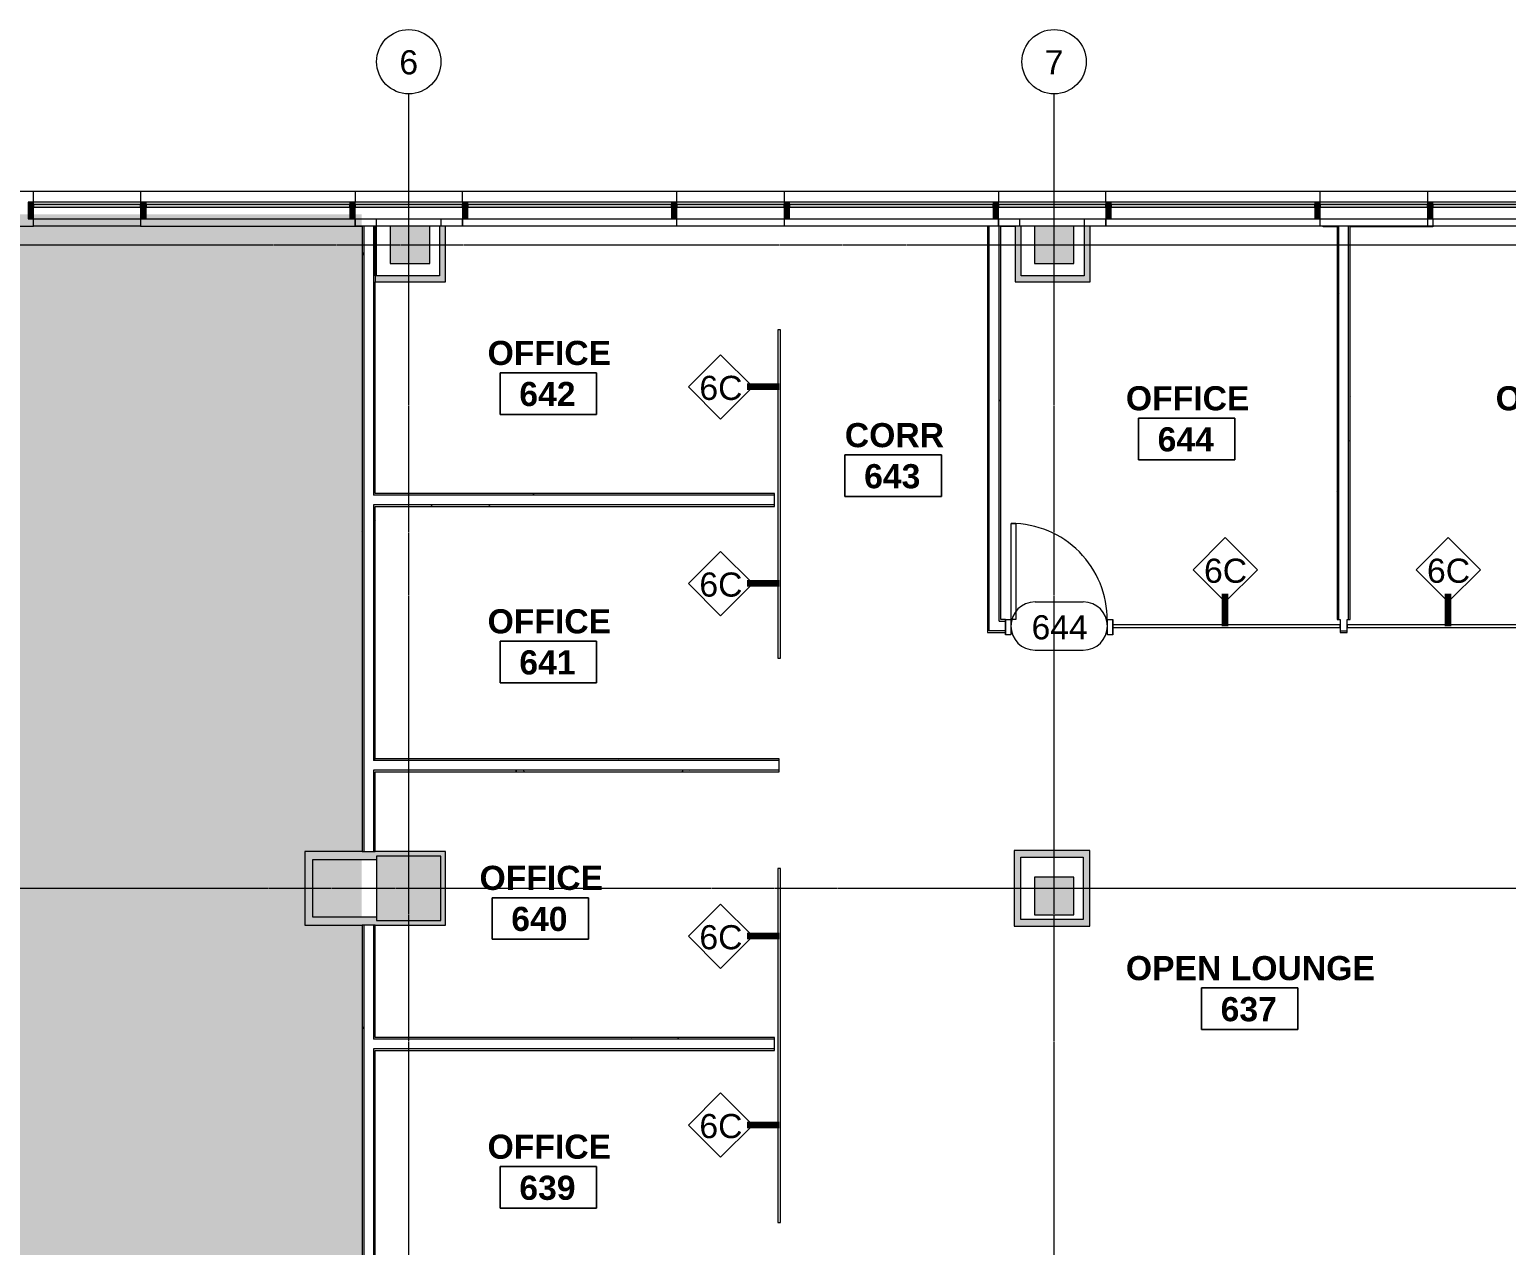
# Model space of a CAD drawing. Header units: inches. Extents: x 2468 to 5719, y -656 to 1380.
# Drawn here: x 3591 to 4141, y 927 to 1380 of the extents above; entities that cross this region are included whole.
import ezdxf

# ---------------------------------------------------------------- set-up
doc = ezdxf.new("R2010")
doc.units = ezdxf.units.IN
doc.header["$MEASUREMENT"] = 0
doc.linetypes.add('Grid Line 1_2_', pattern=[0.875, 0.5, -0.125, 0.125, -0.125])
for name, color, linetype, lineweight in [('7200-WISCONSIN-AVE-6TH-FLOOR-031418_dwg', 8, 'Continuous', 9), ('A-AREA-IDEN', 2, 'Continuous', 9), ('A-DETL-GENF', 92, 'Continuous', 9), ('A-DOOR', 31, 'Continuous', 13), ('A-DOOR-FRAM', 31, 'Continuous', 20), ('A-DOOR-IDEN', 31, 'Continuous', 9), ('A-GLAZ-CURT', 52, 'Continuous', 9), ('A-GLAZ-CWMG', 51, 'Continuous', 13), ('A-WALL', 113, 'Continuous', 13), ('A-WALL-IDEN', 211, 'Continuous', 9), ('A-WALL-PATT', 111, 'Continuous', 13), ('Bb-col', 7, 'Continuous', 9), ('Bb-cor', 7, 'Continuous', 9), ('I-WALL', 2, 'Continuous', 13), ('Propidex Polylines', 7, 'Continuous', 9), ('S-COLS', 52, 'Continuous', 13), ('S-GRID', 1, 'Continuous', 9), ('S-GRID-IDEN', 1, 'Continuous', 9)]:
    doc.layers.add(name, color=color, linetype=linetype, lineweight=lineweight)
doc.styles.add('Swis721 Lt BT', font='swissl.ttf', dxfattribs={"height": 9})
doc.styles.add('Swis721 Lt BT_B_1', font='', dxfattribs={"height": 9})
doc.styles.get('Swis721 Lt BT_B_1').set_extended_font_data('Swis721 Lt BT', bold=True)
pattern_1 = [(0, (0, 0), (30.72, 7.68), [1.267, -21.773, 1.267, -21.773, -122.88]), (0, (0, 0), (30.72, 7.68), [-46.08, 1.267, -44.813, 1.267, -21.773, -53.76]), (0, (0, 0), (30.72, 7.68), [-115.2, 1.267, -14.093, 1.267, -37.133]), (120, (11.52, 3.84), (-22.011075, 22.7643), [1.267, -21.773, 1.267, -21.773, -122.88]), (120, (11.52, 3.84), (-22.011075, 22.7643), [-46.08, 1.267, -44.813, 1.267, -21.773, -53.76]), (120, (11.52, 3.84), (-22.011075, 22.7643), [-115.2, 1.267, -14.093, 1.267, -37.133]), (240, (15.36, 19.2), (-8.708925, -30.4443), [1.267, -21.773, 1.267, -21.773, -122.88]), (240, (15.36, 19.2), (-8.708925, -30.4443), [-46.08, 1.267, -44.813, 1.267, -21.773, -53.76]), (240, (15.36, 19.2), (-8.708925, -30.4443), [-115.2, 1.267, -14.093, 1.267, -37.133])]

# ---------------------------------------------------------------- blocks, each defined once
blk = doc.blocks.new('Concrete-Rectangular-Column - 14_ x 14_-4901127-6TH FLOOR CONSTRUCTION')
at = {"layer": 'S-COLS', "lineweight": 9}
blk.add_hatch(color=7, dxfattribs=at).paths.add_polyline_path([(-7, -7.375), (7, -7.375), (7, 7.375), (-7, 7.375)], flags=0)
at = {"layer": 'S-COLS', "color": 8, "lineweight": 20}
for p, q in [((7, 7.375), (-7, 7.375)), ((-7, 7.375), (-7, -7.375)), ((7, -7.375), (7, 7.375)), ((-7, -7.375), (7, -7.375))]:
    blk.add_line(p, q, dxfattribs=at)
blk = doc.blocks.new('System Panel - Glazed-6291202-6TH FLOOR CONSTRUCTION')
at = {"layer": 'A-GLAZ-CURT', "lineweight": 13}
for p, q in [((43.13, 0.5), (-43.13, 0.5)), ((-43.13, 0.5), (-43.13, -0.5)), ((43.13, -0.5), (43.13, 0.5)), ((-43.13, -0.5), (43.13, -0.5))]:
    blk.add_line(p, q, dxfattribs=at)
blk = doc.blocks.new('Single Flush - OTJ_SOLIDFLUSH_ALUM-6376845-6TH FLOOR CONSTRUCTION')
at = {"layer": 'A-DOOR', "lineweight": 20}
for p, q in [((16.15625, -2.4375), (17.90625, -2.4375)), ((16.15625, -38.25), (16.15625, -2.4375)), ((17.90625, -2.4375), (17.90625, -38.25)), ((17.90625, -38.25), (16.15625, -38.25))]:
    blk.add_line(p, q, dxfattribs=at)
at = {"layer": 'A-DOOR', "lineweight": 9}
blk.add_arc((17.90625, -2.4375), 35.8125, 179.5, 270, dxfattribs=at)
at = {"layer": 'A-DOOR-FRAM'}
for p, q in [((-20, 3.3125), (-18, 3.3125)), ((-20, -2.4375), (-20, 3.3125)), ((-19.9375, 3.25), (-18.0625, 3.25)), ((-19.9375, -2.375), (-19.9375, 3.25)), ((-18.0625, 3.25), (-18.0625, -2.375)), ((-18, 3.3125), (-18, -2.4375)), ((18.000004, 3.3125), (20.000004, 3.3125)), ((18.000004, -2.4375), (18.000004, 3.3125)), ((18.062504, 3.25), (19.937504, 3.25)), ((18.062504, -2.375), (18.062504, 3.25)), ((19.937504, 3.25), (19.937504, -2.375)), ((20.000004, 3.3125), (20.000004, -2.4375)), ((-18, -2.4375), (-20, -2.4375)), ((-18.0625, -2.375), (-19.9375, -2.375)), ((20.000004, -2.4375), (18.000004, -2.4375)), ((19.937504, -2.375), (18.062504, -2.375))]:
    blk.add_line(p, q, dxfattribs=at)
blk = doc.blocks.new('System Panel - Glazed-6291213-6TH FLOOR CONSTRUCTION')
at = {"layer": 'A-GLAZ-CURT', "lineweight": 13}
for p, q in [((42.38, 0.5), (-42.38, 0.5)), ((-42.38, 0.5), (-42.38, -0.5)), ((42.38, -0.5), (42.38, 0.5)), ((-42.38, -0.5), (42.38, -0.5))]:
    blk.add_line(p, q, dxfattribs=at)
blk = doc.blocks.new('System Panel - Glazed-5942873-6TH FLOOR CONSTRUCTION')
at = {"layer": 'A-GLAZ-CURT', "lineweight": 13}
for p, q in [((66, 0.5), (-66, 0.5)), ((-66, 0.5), (-66, -0.5)), ((66, -0.5), (66, 0.5)), ((-66, -0.5), (66, -0.5))]:
    blk.add_line(p, q, dxfattribs=at)
blk = doc.blocks.new('System Panel - Glazed-5942874-6TH FLOOR CONSTRUCTION')
at = {"layer": 'A-GLAZ-CURT', "lineweight": 13}
for p, q in [((61.25, 0.5), (-61.25, 0.5)), ((-61.25, 0.5), (-61.25, -0.5)), ((61.25, -0.5), (61.25, 0.5)), ((-61.25, -0.5), (61.25, -0.5))]:
    blk.add_line(p, q, dxfattribs=at)
blk = doc.blocks.new('System Panel - Glazed-5927132-6TH FLOOR CONSTRUCTION')
at = {"layer": 'A-GLAZ-CURT'}
blk.add_hatch(color=7, dxfattribs=at).paths.add_polyline_path([(-20, 0.5), (-20, -0.5), (20, -0.5), (20, 0.5)], flags=0)
at = {"layer": 'A-GLAZ-CURT', "color": 8, "lineweight": 20}
for p, q in [((20, 0.5), (-20, 0.5)), ((-20, 0.5), (-20, -0.5)), ((20, -0.5), (20, 0.5)), ((-20, -0.5), (20, -0.5))]:
    blk.add_line(p, q, dxfattribs=at)
blk = doc.blocks.new('System Panel - Glazed-5927131-6TH FLOOR CONSTRUCTION')
at = {"layer": 'A-GLAZ-CURT'}
blk.add_hatch(color=7, dxfattribs=at).paths.add_polyline_path([(-38, 0.5), (-38, -0.5), (38, -0.5), (38, 0.5)], flags=0)
at = {"layer": 'A-GLAZ-CURT', "color": 8, "lineweight": 20}
for p, q in [((38, 0.5), (-38, 0.5)), ((-38, 0.5), (-38, -0.5)), ((38, -0.5), (38, 0.5)), ((-38, -0.5), (38, -0.5))]:
    blk.add_line(p, q, dxfattribs=at)
blk = doc.blocks.new('System Panel - Glazed-5927134-6TH FLOOR CONSTRUCTION')
at = {"layer": 'A-GLAZ-CURT'}
blk.add_hatch(color=7, dxfattribs=at).paths.add_polyline_path([(12, 0.5), (-20, 0.5), (-20, -0.5), (20, -0.5), (20, 0.5)], flags=0)
at = {"layer": 'A-GLAZ-CURT', "color": 8, "lineweight": 20}
for p, q in [((20, 0.5), (-20, 0.5)), ((-20, 0.5), (-20, -0.5)), ((20, -0.5), (20, 0.5)), ((-20, -0.5), (20, -0.5))]:
    blk.add_line(p, q, dxfattribs=at)
blk = doc.blocks.new('System Panel - Glazed-5927133-6TH FLOOR CONSTRUCTION')
at = {"layer": 'A-GLAZ-CURT'}
blk.add_hatch(color=7, dxfattribs=at).paths.add_polyline_path([(-38, 0.5), (-38, -0.5), (38, -0.5), (38, 0.5)], flags=0)
at = {"layer": 'A-GLAZ-CURT', "color": 8, "lineweight": 20}
for p, q in [((38, 0.5), (-38, 0.5)), ((-38, 0.5), (-38, -0.5)), ((38, -0.5), (38, 0.5)), ((-38, -0.5), (38, -0.5))]:
    blk.add_line(p, q, dxfattribs=at)
blk = doc.blocks.new('Rectangular Mullion - 2_ x 6_ rectangular-5927116-6TH FLOOR CONSTRUCTION')
at = {"layer": 'A-GLAZ-CWMG', "lineweight": 9}
blk.add_hatch(color=7, dxfattribs=at).paths.add_polyline_path([(-1, 1.37), (1, 1.37), (1, -4.87), (-1, -4.87), (-1, -3.44)], flags=0)
at = {"layer": 'A-GLAZ-CWMG', "color": 8, "lineweight": 20}
for p, q in [((-1, 1.37), (1, 1.37)), ((-1, -4.87), (-1, 1.37)), ((1, 1.37), (1, -4.87)), ((1, -4.87), (-1, -4.87))]:
    blk.add_line(p, q, dxfattribs=at)
blk = doc.blocks.new('Rectangular Mullion - 2_ x 6_ rectangular-5911033-6TH FLOOR CONSTRUCTION')
at = {"layer": 'A-GLAZ-CWMG', "lineweight": 9}
for p, q in [((3112, 1316.13), (3152, 1316.13)), ((3112, 1309.88), (3152, 1309.88))]:
    blk.add_line(p, q, dxfattribs=at)
blk = doc.blocks.new('Rectangular Mullion - 2_ x 6_ rectangular-5911032-6TH FLOOR CONSTRUCTION')
at = {"layer": 'A-GLAZ-CWMG', "lineweight": 9}
for p, q in [((4354, 1316.13), (4430, 1316.13)), ((4354, 1309.88), (4430, 1309.88))]:
    blk.add_line(p, q, dxfattribs=at)
blk = doc.blocks.new('Rectangular Mullion - 2_ x 6_ rectangular-V10-6TH FLOOR CONSTRUCTION')
at = {"layer": 'A-GLAZ-CWMG', "lineweight": 9}
for p, q in [((3154, 1316.13), (3230, 1316.13)), ((3154, 1309.88), (3230, 1309.88))]:
    blk.add_line(p, q, dxfattribs=at)
blk = doc.blocks.new('Concrete-Rectangular-Column - 24 x 24-4901126-6TH FLOOR CONSTRUCTION')
at = {"layer": 'S-COLS', "lineweight": 9}
blk.add_hatch(color=7, dxfattribs=at).paths.add_polyline_path([(-12, -12), (12, -12), (12, 12), (-12, 12), (-12, 9.82)], flags=0)
at = {"layer": 'S-COLS', "color": 8, "lineweight": 20}
for p, q in [((12, 12), (-12, 12)), ((-12, 12), (-12, -12)), ((12, -12), (12, 12)), ((-12, -12), (12, -12))]:
    blk.add_line(p, q, dxfattribs=at)
blk = doc.blocks.new('7200-WISCONSIN-AVE-6TH-FLOOR-031418_dwg-5450642-6TH FLOOR CONSTRUCTION')
at = {"layer": 'Bb-col'}
for p, q in [((3720, 1288.63), (3720, 1309.88)), ((3720, 1288.63), (3720, 1309.88)), ((3744, 1309.88), (3744, 1307.13)), ((3744, 1309.88), (3744, 1307.13)), ((3960, 1307.13), (3960, 1309.88)), ((3984, 1309.88), (3984, 1307.13))]:
    blk.add_line(p, q, dxfattribs=at)
at = {"layer": 'Bb-cor'}
for p, q in [((3712, 1320.13), (3712, 1316.13)), ((3952, 1320.13), (3952, 1316.13)), ((3632, 1307.13), (3592, 1307.13)), ((3719.48, 1307.13), (3720, 1307.13)), ((3752, 1307.13), (3745.75, 1307.13)), ((3832, 1307.13), (3832, 1309.88)), ((3872, 1309.88), (3872, 1307.13)), ((3952, 1309.88), (3952, 1307.13)), ((3952.81, 1307.13), (3958.25, 1307.13)), ((3992, 1307.13), (3992, 1309.88)), ((4072, 1307.13), (4072, 1309.88)), ((4112, 1309.88), (4112, 1307.13))]:
    blk.add_line(p, q, dxfattribs=at)
at = {"layer": 'Bb-cor', "flags": 128}
for points in [[(3512, 1316.13), (3512, 1320.13), (3592, 1320.13)], [(3592, 1316.13), (3592, 1320.13), (3632, 1320.13), (3632, 1316.13)], [(3632, 1320.13), (3712, 1320.13), (3752, 1320.13)], [(3752, 1316.13), (3752, 1320.13), (3832, 1320.13)], [(3832, 1316.13), (3832, 1320.13), (3872, 1320.13), (3872, 1316.13)], [(3872, 1320.13), (3952, 1320.13), (3992, 1320.13)], [(3992, 1316.13), (3992, 1320.13), (4072, 1320.13)], [(4072, 1316.13), (4072, 1320.13), (4112, 1320.13), (4112, 1316.13)], [(4112, 1320.13), (4232, 1320.13), (4312, 1320.13)], [(3504, 1307.13), (3512, 1307.13), (3592, 1307.13), (3592, 1309.88)], [(3632, 1309.88), (3632, 1307.13), (3712, 1307.13)], [(3712, 1309.88), (3712, 1307.13), (3714.61, 1307.13)], [(3947.94, 1307.13), (3872, 1307.13), (3832, 1307.13), (3752, 1307.13), (3752, 1309.88)], [(4078.3, 1307.13), (4072, 1307.13), (3992, 1307.13), (3986.25, 1307.13)], [(4194, 1307.13), (4112, 1307.13), (4083.18, 1307.13)]]:
    blk.add_lwpolyline(points, dxfattribs=at)
at = {"layer": 'Propidex Polylines'}
for p, q in [((3725.12, 1307.13), (3719.48, 1307.13)), ((3743.5, 1307.13), (3739.87, 1307.13)), ((3952, 1307.13), (3952, 1309.88)), ((3958.25, 1307.13), (3952.81, 1307.13)), ((3965.37, 1307.13), (3960.5, 1307.13)), ((3984, 1307.13), (3980.12, 1307.13))]:
    blk.add_line(p, q, dxfattribs=at)
at = {"layer": 'Propidex Polylines', "flags": 128}
for points in [[(3632, 1309.88), (3632, 1307.13), (3592, 1307.13), (3592, 1309.88)], [(3714.61, 1307.13), (3712, 1307.13), (3712, 1309.88)], [(3752, 1309.88), (3752, 1307.13), (3745.75, 1307.13)], [(3872, 1309.88), (3872, 1307.13), (3832, 1307.13), (3832, 1309.88)], [(3992, 1309.88), (3992, 1307.13), (3986.25, 1307.13)], [(4078.3, 1306.87), (4073.12, 1306.87), (4073.12, 1307.13), (4072, 1307.13), (4072, 1309.88)], [(4113.99, 1309.88), (4113.99, 1306.87), (4083.18, 1306.87)]]:
    blk.add_lwpolyline(points, dxfattribs=at)
blk = doc.blocks.new('Room Tag - Room Name and Number-3379422-6TH FLOOR CONSTRUCTION')
at = {"layer": 'A-AREA-IDEN'}
for p, q in [((-0.1881, -0.1636), (-0.1881, -0.0018)), ((-0.1881, -0.0018), (0.1869, -0.0018)), ((0.1869, -0.0018), (-0.1881, -0.0018)), ((-0.1881, -0.0018), (-0.1881, -0.1636)), ((0.1869, -0.0018), (0.1869, -0.1636)), ((0.1869, -0.1636), (0.1869, -0.0018)), ((0.1869, -0.1636), (-0.1881, -0.1636)), ((-0.1881, -0.1636), (0.1869, -0.1636))]:
    blk.add_line(p, q, dxfattribs=at)
blk = doc.blocks.new('Door Tag - Door Tag-41184-6TH FLOOR CONSTRUCTION')
at = {"layer": 'A-DOOR-IDEN'}
for p, q in [((-0.09375, 0.09375), (0.09375, 0.09375)), ((-0.09375, -0.09375), (0.09375, -0.09375))]:
    blk.add_line(p, q, dxfattribs=at)
for centre, start, end in [((-0.09375, 0), 90, 270), ((0.09375, 0), 270, 90)]:
    blk.add_arc(centre, 0.09375, start, end, dxfattribs=at)
blk = doc.blocks.new('Wall Tag - 1_4_-62626-6TH FLOOR CONSTRUCTION')
at = {"layer": 'A-WALL-IDEN'}
for p, q in [((-0.125, 0), (0, 0.125)), ((0, 0.125), (0.125, 0)), ((-0.125, 0), (0, -0.125)), ((0, -0.125), (0.125, 0))]:
    blk.add_line(p, q, dxfattribs=at)
blk = doc.blocks.new('Grid - Grid Head - Circle-50561-6TH FLOOR CONSTRUCTION')
at = {"layer": 'S-GRID-IDEN'}
blk.add_circle((0, 0), 0.125, dxfattribs=at)

msp = doc.modelspace()

# ---------------------------------------------------------------- hatches: boundary and pattern name
at = {"layer": 'A-DETL-GENF'}
h = msp.add_hatch(color=9, dxfattribs=at)
h.paths.add_polyline_path([(3824.41, 691.12), (3829.75, 691.12), (3829.75, 712.12), (3783.5, 712.12), (3783.5, 691.12), (3804.5, 691.12)], flags=0)
h.paths.add_polyline_path([(3797.97, 715.62), (3960.5, 715.62), (3960.5, 808.12), (3960, 808.12), (3960, 831.12), (3957.25, 831.12), (3957.25, 833.98), (3917.25, 833.98), (3917.25, 831.12), (3916, 831.12), (3916, 808.62), (3783.5, 808.62), (3783.5, 715.62)], flags=0)
h.paths.add_polyline_path([(3678.56, 715.62), (3780, 715.62), (3780, 831.12), (3744, 831.12), (3744, 808.12), (3720, 808.12), (3720, 831.12), (3718.25, 831.12), (3718.25, 833.98), (3678.25, 833.98), (3678.25, 831.12), (3676, 831.12), (3676, 715.62)], flags=0)
h.paths.add_polyline_path([(3672.5, 715.62), (3672.5, 831.12), (3643.5, 831.12), (3643.5, 715.62)], flags=0)
h.paths.add_polyline_path([(3982.75, 766.13), (3982.75, 808.12), (3964, 808.12), (3964, 766.13), (3980.55, 766.13)], flags=0)
h.paths.add_polyline_path([(2815.72, 1310.42), (2809.11, 1330.21), (2811, 1330.85), (2817.62, 1311.05)], flags=0)
h.paths.add_polyline_path([(2662.35, 805.76), (2833.81, 865.19), (2817.01, 915.45), (2808.71, 912.67), (2787.78, 975.27), (2795.61, 977.89), (2771.67, 1049.52), (2757.94, 1044.93), (2750.33, 1067.69), (2773.1, 1075.3), (2780.7, 1052.54), (2776.41, 1051.1), (2801.46, 976.15), (2793.63, 973.54), (2812.34, 917.58), (2819.22, 919.88), (2837.85, 864.14), (2922.38, 892.4), (2921.3, 895.52), (2921.77, 895.69), (2903.61, 948.09), (2940.61, 960.46), (2946.33, 943.39), (2990.89, 958.29), (2982.89, 982.23), (2986.21, 983.34), (2986.92, 981.21), (3035.29, 997.38), (3034.02, 1001.17), (3037.82, 1002.44), (3036.55, 1006.23), (3040.34, 1007.5), (3028.3, 1043.54), (3024.5, 1042.29), (3023.23, 1046.07), (3019.44, 1044.8), (3018.17, 1048.59), (3012.48, 1046.69), (3011.37, 1050.01), (3045.52, 1061.42), (2993.52, 1216.96), (2845.1, 1167.35), (2876.96, 1072.03), (2919.16, 1086.14), (2939.29, 1025.91), (2968.69, 1035.74), (2973.53, 1021.28), (2970.21, 1020.17), (2966.48, 1031.31), (2929.08, 1018.81), (2927.97, 1022.13), (2930.76, 1023.06), (2912.53, 1077.6), (2868.9, 1063.01), (2887.13, 1008.48), (2895.72, 1011.35), (2896.83, 1008.03), (2884.92, 1004.05), (2834.67, 1154.37), (2833.37, 1153.94), (2826.91, 1173.26), (2846.23, 1179.72), (2836.84, 1207.82), (2848.69, 1211.78), (2857.89, 1184.28), (2938.5, 1211.22), (2906.8, 1306.07), (2826.19, 1279.12), (2835.38, 1251.61), (2823.52, 1247.65), (2803.89, 1306.46), (2815.72, 1310.42), (2824.92, 1282.91), (2905.53, 1309.86), (2897.15, 1334.94), (2809.64, 1334.94), (2810.92, 1331.08), (2809.03, 1330.45), (2807.53, 1334.94), (2660.47, 1334.94), (2670.13, 1306.03), (2658.28, 1302.07), (2649.08, 1329.57), (2560.85, 1300.08), (2592.56, 1205.24), (2680.78, 1234.73), (2671.59, 1262.24), (2683.45, 1266.2), (2703.1, 1207.4), (2691.25, 1203.43), (2682.05, 1230.94), (2593.82, 1201.45), (2625.53, 1106.6), (2713.76, 1136.1), (2704.56, 1163.6), (2716.42, 1167.56), (2725.81, 1139.47), (2745.11, 1145.92), (2751.57, 1126.59), (2751.21, 1126.48), (2763.58, 1089.49), (2758.84, 1087.9), (2742.83, 1135.8), (2576.39, 1080.16), (2605.71, 992.43), (2750.33, 1040.78), (2751.44, 1037.46), (2603.5, 988), (2506.5, 1278.2), (2552.5, 1293.58), (2553.61, 1290.26), (2510.93, 1275.99), (2574.8, 1084.9), (2617.47, 1099.17), (2616.04, 1103.43), (2622.21, 1105.49), (2545.51, 1334.94), (2499.16, 1334.94), (2499.16, 1306.46), (2495.66, 1306.46), (2495.66, 1334.94), (2470.58, 1334.94), (2470.58, 1306.46), (2484.96, 1306.46), (2588.65, 996.28), (2597.66, 999.29), (2660.71, 810.66)], flags=0)
h.paths.add_polyline_path([(3885.5, 812.12), (3885.5, 831.12), (3872, 831.12), (3872, 833.98), (3797, 833.98), (3797, 831.12), (3783.5, 831.12), (3783.5, 812.12), (3830.75, 812.12)], flags=0)
h.paths.add_polyline_path([(3912.5, 812.12), (3912.5, 831.12), (3889, 831.12), (3889, 812.12)], flags=0)
h.paths.add_polyline_path([(2925.15, 896.62), (3714.46, 896.62), (3714.46, 1046.38), (3693.25, 1046.38), (3693.25, 1073.88), (3714.46, 1073.88), (3714.46, 1311.48), (3712, 1311.48), (3712, 1309.88), (3710, 1309.88), (3710, 1311.48), (3634, 1311.48), (3634, 1309.88), (3632, 1309.88), (3632, 1311.48), (3592, 1311.48), (3592, 1309.88), (3590, 1309.88), (3590, 1311.48), (3514, 1311.48), (3514, 1309.88), (3512, 1309.88), (3512, 1311.48), (3472, 1311.48), (3472, 1309.88), (3470, 1309.88), (3470, 1311.48), (3394, 1311.48), (3394, 1309.88), (3392, 1309.88), (3392, 1311.48), (3352, 1311.48), (3352, 1309.88), (3350, 1309.88), (3350, 1311.48), (3274, 1311.48), (3274, 1309.88), (3272, 1309.88), (3272, 1311.48), (3232, 1311.48), (3232, 1309.88), (3230, 1309.88), (3230, 1311.48), (3154, 1311.48), (3154, 1309.88), (3152, 1309.88), (3152, 1311.48), (3112, 1311.48), (3112, 1309.88), (3110, 1309.88), (3110, 1311.48), (3034, 1311.48), (3034, 1309.88), (3032, 1309.88), (3032, 1307.13), (2992.74, 1307.13), (2992.74, 1311.48), (2975.11, 1311.48), (3002.76, 1228.75), (2949.18, 1210.84), (2951.16, 1204.91), (2994.79, 1219.49), (3047.41, 1062.06), (3050.26, 1063.01), (3011, 1180.45), (3011, 1285.62), (3013, 1285.62), (3013, 1180.77), (3071.49, 1005.79), (2988.03, 977.89), (2998.69, 946.01), (2917.44, 918.86), (2925.08, 896.83)], flags=0)
h.paths.add_polyline_path([(2917.41, 918.96), (2918.1, 919.19), (2939.36, 929.99), (2916.26, 922.27)], flags=0)
h.paths.add_polyline_path([(2915.93, 923.23), (2942.21, 932.01), (2934.61, 954.76), (2908.07, 945.89), (2908.46, 944.78)], flags=0)
h.paths.add_polyline_path([(2945.53, 933.12), (2946.01, 933.28), (2944.47, 937.89), (2943.99, 937.73)], flags=0)
h.paths.add_polyline_path([(2949.33, 934.39), (2993.9, 949.29), (2992.36, 953.9), (2947.79, 939), (2949.14, 934.95)], flags=0)
h.paths.add_polyline_path([(2942.53, 942.12), (2943, 942.28), (2938.4, 956.03), (2937.93, 955.87), (2942.21, 943.05)], flags=0)
h.paths.add_polyline_path([(3037.19, 998.01), (3068.49, 1008.47), (3051.21, 1060.16), (3050.73, 1060), (3058.34, 1037.24), (3035.58, 1029.63), (3027.97, 1052.39), (3019.91, 1049.7), (3020.7, 1047.33), (3024.5, 1048.6), (3025.76, 1044.8), (3029.56, 1046.07), (3042.87, 1006.24), (3039.08, 1004.97), (3040.34, 1001.17), (3036.55, 999.91), (3037.15, 998.14)], flags=0)
h.paths.add_polyline_path([(3264, 1048.12), (3240, 1048.12), (3240, 1072.12), (3264, 1072.12)], flags=0)
h.paths.add_polyline_path([(3696.25, 1049.38), (3714.46, 1049.38), (3714.46, 1070.88), (3696.25, 1070.88)], flags=0)
h.paths.add_polyline_path([(3499.63, 1050.25), (3484.88, 1050.25), (3484.88, 1064.25), (3499.63, 1064.25)], flags=0)
h.paths.add_polyline_path([(3520.69, 1050.25), (3505.94, 1050.25), (3505.94, 1064.25), (3520.69, 1064.25)], flags=0)
h.paths.add_polyline_path([(2865.58, 1068.23), (2875.06, 1071.4), (2842.56, 1168.61), (2849.2, 1170.83), (2847.3, 1176.52), (2831.18, 1171.13), (2864.52, 1071.4)], flags=0)
h.paths.add_polyline_path([(2727.51, 1134.37), (2741.72, 1139.12), (2741.56, 1139.59), (2727.35, 1134.84)], flags=0)
h.paths.add_polyline_path([(2726.42, 1138.35), (2742.56, 1143.75), (2734.17, 1141.6), (2726.22, 1138.94), (2726.25, 1138.86)], flags=0)
h.paths.add_polyline_path([(2702.67, 1162.97), (2696.05, 1182.77), (2697.94, 1183.4), (2704.56, 1163.6)], flags=0)
h.paths.add_polyline_path([(2695.97, 1183), (2689.35, 1202.8), (2691.25, 1203.43), (2697.86, 1183.64), (2696.05, 1183.03)], flags=0)
h.paths.add_polyline_path([(2848.69, 1211.78), (2842.08, 1231.58), (2843.97, 1232.21), (2850.59, 1212.41), (2849.2, 1211.95)], flags=0)
h.paths.add_polyline_path([(2941.82, 1212.33), (2998.25, 1231.2), (2963.58, 1334.94), (2900.84, 1334.94), (2941.13, 1214.39)], flags=0)
h.paths.add_polyline_path([(2842, 1231.82), (2835.38, 1251.61), (2837.28, 1252.25), (2843.89, 1232.45), (2842.08, 1231.84)], flags=0)
h.paths.add_polyline_path([(2669.69, 1261.6), (2663.08, 1281.4), (2664.97, 1282.03), (2671.59, 1262.24)], flags=0)
h.paths.add_polyline_path([(2663, 1281.64), (2656.38, 1301.44), (2658.28, 1302.07), (2664.89, 1282.27), (2663.08, 1281.66)], flags=0)
h.paths.add_polyline_path([(3484.88, 1293.13), (3484.87, 1293.13), (3484.88, 1307.13), (3499.62, 1307.13), (3499.62, 1293.13)], flags=0)
h.paths.add_polyline_path([(3244.62, 1293.13), (3244.62, 1307.13), (3259.37, 1307.13), (3259.37, 1293.13)], flags=0)
h.paths.add_polyline_path([(3011, 1293.13), (3004.37, 1293.13), (3004.37, 1307.13), (3019.12, 1307.13), (3019.12, 1293.13), (3013, 1293.13)], flags=0)
h.paths.add_polyline_path([(2559.58, 1303.87), (2647.81, 1333.37), (2647.29, 1334.94), (2549.2, 1334.94), (2558.72, 1306.46)], flags=0)
at = {"layer": 'A-WALL-PATT', "lineweight": 9}
h = msp.add_hatch(dxfattribs=at)
h.set_pattern_fill('FP_2', color=256, style=0, pattern_type=2)
h.set_pattern_definition(pattern_1)
h.paths.add_polyline_path([(3715.23, 1073.88), (3715.23, 1307.13), (3714.61, 1307.13), (3714.61, 1073.88)], flags=0)
h = msp.add_hatch(dxfattribs=at)
h.set_pattern_fill('FP_2', color=256, style=0, pattern_type=2)
h.set_pattern_definition(pattern_1)
h.paths.add_polyline_path([(3718.86, 1073.88), (3719.48, 1073.88), (3719.48, 1104.19), (3718.86, 1104.19), (3718.86, 1082.44)], flags=0)
h.paths.add_polyline_path([(3719.48, 1107.81), (3719.48, 1203.19), (3718.86, 1203.19), (3718.86, 1107.81)], flags=0)
h.paths.add_polyline_path([(3718.86, 1206.81), (3719.48, 1206.81), (3719.48, 1307.13), (3718.86, 1307.13), (3718.86, 1207.44)], flags=0)
for points in [[(3745.75, 1286.38), (3745.75, 1307.13), (3743.5, 1307.13), (3743.5, 1286.38)], [(3958.25, 1288.63), (3960.5, 1288.63), (3960.5, 1307.13), (3958.25, 1307.13)], [(3986.25, 1286.38), (3986.25, 1307.13), (3984, 1307.13), (3984, 1286.38)], [(3743.5, 1286.38), (3743.5, 1288.63), (3719.48, 1288.63), (3719.48, 1286.38), (3739.87, 1286.38)], [(3984, 1286.38), (3984, 1288.63), (3958.25, 1288.63), (3958.25, 1286.38), (3980.55, 1286.38)], [(3715.23, 1070.88), (3720, 1070.88), (3720, 1072.12), (3744, 1072.12), (3744, 1070.88), (3745.75, 1070.88), (3745.75, 1073.88), (3693.25, 1073.88), (3693.25, 1070.88), (3714.61, 1070.88)], [(3696.25, 1049.38), (3696.25, 1070.88), (3693.25, 1070.88), (3693.25, 1049.38)], [(3744, 1046.38), (3745.75, 1046.38), (3745.75, 1070.88), (3744, 1070.88), (3744, 1048.12), (3742.75, 1048.12), (3742.75, 1046.38)], [(3957.88, 1071.75), (3986.12, 1071.75), (3986.12, 1074.25), (3957.88, 1074.25)], [(3960.38, 1046), (3960.38, 1071.75), (3957.88, 1071.75), (3957.88, 1046)], [(3986.12, 1048.5), (3986.12, 1071.75), (3983.62, 1071.75), (3983.62, 1048.5)], [(3742.75, 1046.38), (3742.75, 1048.12), (3720, 1048.12), (3720, 1049.38), (3693.25, 1049.38), (3693.25, 1046.38), (3720, 1046.38)], [(3986.12, 1046), (3986.12, 1048.5), (3960.38, 1048.5), (3960.38, 1046), (3980.55, 1046)]]:
    msp.add_hatch(color=7, dxfattribs=at).paths.add_polyline_path(points, flags=0)
h = msp.add_hatch(dxfattribs=at)
h.set_pattern_fill('FP_2', color=256, style=0, pattern_type=2)
h.set_pattern_definition(pattern_1)
h.paths.add_polyline_path([(3947.94, 1155.52), (3948.56, 1155.52), (3948.56, 1307.13), (3947.94, 1307.13), (3947.94, 1159.77)], flags=0)
h = msp.add_hatch(dxfattribs=at)
h.set_pattern_fill('FP_2', color=256, style=0, pattern_type=2)
h.set_pattern_definition(pattern_1)
h.paths.add_polyline_path([(3952.81, 1159.77), (3952.81, 1307.13), (3952.19, 1307.13), (3952.19, 1159.77)], flags=0)
h = msp.add_hatch(dxfattribs=at)
h.set_pattern_fill('FP_2', color=256, style=0, pattern_type=2)
h.set_pattern_definition(pattern_1)
h.paths.add_polyline_path([(4078.3, 1160.39), (4078.93, 1160.39), (4078.93, 1307.13), (4078.3, 1307.13), (4078.3, 1166.6)], flags=0)
h = msp.add_hatch(dxfattribs=at)
h.set_pattern_fill('FP_2', color=256, style=0, pattern_type=2)
h.set_pattern_definition(pattern_1)
h.paths.add_polyline_path([(4083.18, 1160.39), (4083.18, 1307.13), (4082.55, 1307.13), (4082.55, 1160.39)], flags=0)
h = msp.add_hatch(dxfattribs=at)
h.set_pattern_fill('FP_2', color=256, style=0, pattern_type=2)
h.set_pattern_definition(pattern_1)
h.paths.add_polyline_path([(3868.45, 1206.81), (3868.45, 1207.44), (3719.48, 1207.44), (3719.48, 1206.81), (3829.55, 1206.81)], flags=0)
h = msp.add_hatch(dxfattribs=at)
h.set_pattern_fill('FP_2', color=256, style=0, pattern_type=2)
h.set_pattern_definition(pattern_1)
h.paths.add_polyline_path([(3719.48, 1202.56), (3868.45, 1202.56), (3868.45, 1203.19), (3719.48, 1203.19)], flags=0)
h = msp.add_hatch(dxfattribs=at)
h.set_pattern_fill('FP_2', color=256, style=0, pattern_type=2)
h.set_pattern_definition(pattern_1)
h.paths.add_polyline_path([(4523.63, 1155.52), (4523.42, 1156.14), (4506.35, 1156.14), (4506.35, 1155.52), (4523.42, 1155.52)], flags=0)
h.paths.add_polyline_path([(4346.11, 1155.52), (4346.11, 1155.52), (4346.11, 1156.14), (4342.61, 1156.14), (4342.61, 1155.52)], flags=0)
h.paths.add_polyline_path([(4210.54, 1155.52), (4216.35, 1155.52), (4216.35, 1156.14), (4208.35, 1156.14), (4208.35, 1155.52), (4209.91, 1155.52)], flags=0)
h.paths.add_polyline_path([(4082.07, 1155.52), (4082.08, 1155.52), (4082.07, 1156.14), (4079.4, 1156.14), (4079.4, 1155.52)], flags=0)
h.paths.add_polyline_path([(3952.81, 1155.52), (3954.63, 1155.52), (3954.63, 1156.14), (3948.56, 1156.14), (3948.56, 1155.52), (3952.5, 1155.52)], flags=0)
h = msp.add_hatch(dxfattribs=at)
h.set_pattern_fill('FP_2', color=256, style=0, pattern_type=2)
h.set_pattern_definition(pattern_1)
h.paths.add_polyline_path([(3870.2, 1107.81), (3870.2, 1108.44), (3719.48, 1108.44), (3719.48, 1107.81), (3869.7, 1107.81)], flags=0)
h = msp.add_hatch(dxfattribs=at)
h.set_pattern_fill('FP_2', color=256, style=0, pattern_type=2)
h.set_pattern_definition(pattern_1)
h.paths.add_polyline_path([(3829.55, 1103.56), (3870.2, 1103.56), (3870.2, 1104.19), (3719.48, 1104.19), (3719.48, 1103.56)], flags=0)
h = msp.add_hatch(dxfattribs=at)
h.set_pattern_fill('FP_2', color=256, style=0, pattern_type=2)
h.set_pattern_definition(pattern_1)
h.paths.add_polyline_path([(3715.23, 897.23), (3715.23, 1046.38), (3714.61, 1046.38), (3714.61, 897.23)], flags=0)
h = msp.add_hatch(dxfattribs=at)
h.set_pattern_fill('FP_2', color=256, style=0, pattern_type=2)
h.set_pattern_definition(pattern_1)
h.paths.add_polyline_path([(3720, 1003.81), (3868.45, 1003.81), (3868.45, 1004.44), (3719.48, 1004.44), (3719.48, 1003.81)], flags=0)
h = msp.add_hatch(dxfattribs=at)
h.set_pattern_fill('FP_2', color=256, style=0, pattern_type=2)
h.set_pattern_definition(pattern_1)
h.paths.add_polyline_path([(3868.45, 999.56), (3868.45, 1000.19), (3719.48, 1000.19), (3719.48, 999.56), (3829.55, 999.56)], flags=0)

# ---------------------------------------------------------------- linework, layer by layer
at = {"layer": 'A-WALL'}
for p, q in [((3715.23, 1307.13), (3715.23, 1073.88)), ((3718.86, 1307.13), (3718.86, 1206.81)), ((3948.56, 1156.14), (3948.56, 1307.13)), ((3952.19, 1159.77), (3952.19, 1307.13)), ((4078.93, 1160.39), (4078.93, 1307.13)), ((4082.55, 1160.39), (4082.55, 1307.13)), ((3868.45, 1206.81), (3718.86, 1206.81)), ((3868.45, 1203.19), (3718.86, 1203.19)), ((3718.86, 1203.19), (3718.86, 1107.81)), ((3952.19, 1159.77), (3954.63, 1159.77)), ((3954.63, 1156.14), (3948.56, 1156.14)), ((4079.4, 1156.14), (4082.08, 1156.14)), ((3870.2, 1107.81), (3718.86, 1107.81)), ((3870.2, 1104.19), (3718.86, 1104.19)), ((3718.86, 1104.19), (3718.86, 1073.88)), ((3714.61, 1073.88), (3719.48, 1073.88)), ((3715.23, 1046.38), (3715.23, 896.61)), ((3718.86, 1046.38), (3718.86, 1003.81)), ((3868.45, 1003.81), (3718.86, 1003.81)), ((3718.86, 1000.19), (3718.86, 896.61)), ((3868.45, 1000.19), (3718.86, 1000.19))]:
    msp.add_line(p, q, dxfattribs=at)
at = {"layer": 'A-WALL', "color": 8, "lineweight": 20}
for p, q in [((3714.61, 1073.88), (3693.25, 1073.88)), ((3693.25, 1073.88), (3693.25, 1046.38)), ((3696.25, 1070.88), (3720, 1070.88)), ((3696.25, 1049.38), (3696.25, 1070.88)), ((3745.75, 1073.88), (3719.48, 1073.88)), ((3745.75, 1046.38), (3745.75, 1073.88)), ((3720, 1049.38), (3696.25, 1049.38)), ((3693.25, 1046.38), (3714.61, 1046.38)), ((3719.48, 1046.38), (3745.75, 1046.38))]:
    msp.add_line(p, q, dxfattribs=at)
at = {"layer": 'A-WALL-IDEN', "lineweight": 90}
for p, q in [((3870.2, 1247.17), (3858.2, 1247.17)), ((3870.2, 1173.8), (3858.2, 1173.8)), ((4036.57, 1157.95), (4036.57, 1169.95)), ((4119.74, 1157.95), (4119.74, 1169.95)), ((3870.2, 1042.24), (3858.2, 1042.24)), ((3870.2, 971.79), (3858.2, 971.79))]:
    msp.add_line(p, q, dxfattribs=at)
at = {"layer": 'A-WALL-IDEN'}
for p, q in [((3870.2, 1247.17), (3860.33, 1247.17)), ((3870.2, 1173.8), (3860.33, 1173.8)), ((4036.57, 1157.95), (4036.57, 1166.95)), ((4119.74, 1157.95), (4119.74, 1166.95)), ((3870.2, 1042.24), (3860.33, 1042.24)), ((3870.2, 971.79), (3860.33, 971.79))]:
    msp.add_line(p, q, dxfattribs=at)
at = {"layer": 'I-WALL'}
for p, q in [((3719.48, 1307.13), (3714.61, 1307.13)), ((3714.61, 1307.13), (3714.61, 1073.88)), ((3719.48, 1288.63), (3719.48, 1307.13)), ((3947.94, 1307.13), (3947.94, 1155.52)), ((3952.81, 1307.13), (3947.94, 1307.13)), ((3952.81, 1160.39), (3952.81, 1307.13)), ((4078.3, 1307.13), (4078.3, 1160.39)), ((4083.18, 1307.13), (4078.3, 1307.13)), ((4083.18, 1160.39), (4083.18, 1307.13)), ((3719.48, 1207.44), (3719.48, 1286.38)), ((3868.45, 1207.44), (3719.48, 1207.44)), ((3868.45, 1202.56), (3868.45, 1207.44)), ((3719.48, 1202.56), (3868.45, 1202.56)), ((3719.48, 1108.44), (3719.48, 1202.56)), ((3954.63, 1160.39), (3952.81, 1160.39)), ((3954.63, 1155.52), (3954.63, 1160.39)), ((4078.3, 1160.39), (4079.4, 1160.39)), ((4079.4, 1160.39), (4079.4, 1155.52)), ((4082.08, 1155.52), (4082.08, 1160.39)), ((4082.08, 1160.39), (4083.18, 1160.39)), ((3947.94, 1155.52), (3954.63, 1155.52)), ((4079.4, 1155.52), (4082.08, 1155.52)), ((3870.2, 1108.44), (3719.48, 1108.44)), ((3870.2, 1103.56), (3870.2, 1108.44)), ((3719.48, 1103.56), (3870.2, 1103.56)), ((3719.48, 1073.88), (3719.48, 1103.56)), ((3714.61, 1046.38), (3714.61, 897.23)), ((3719.48, 1004.44), (3719.48, 1046.38)), ((3868.45, 1004.44), (3719.48, 1004.44)), ((3868.45, 999.56), (3868.45, 1004.44)), ((3719.48, 897.23), (3719.48, 999.56)), ((3719.48, 999.56), (3868.45, 999.56))]:
    msp.add_line(p, q, dxfattribs=at)
at = {"layer": 'I-WALL', "color": 8, "lineweight": 20}
for p, q in [((3743.5, 1307.13), (3743.5, 1288.63)), ((3745.75, 1307.13), (3743.5, 1307.13)), ((3745.75, 1286.38), (3745.75, 1307.13)), ((3960.5, 1307.13), (3958.25, 1307.13)), ((3958.25, 1307.13), (3958.25, 1286.38)), ((3960.5, 1288.63), (3960.5, 1307.13)), ((3986.25, 1307.13), (3984, 1307.13)), ((3984, 1307.13), (3984, 1288.63)), ((3986.25, 1286.38), (3986.25, 1307.13)), ((3743.5, 1288.63), (3719.48, 1288.63)), ((3719.48, 1288.63), (3719.48, 1286.38)), ((3719.48, 1286.38), (3745.75, 1286.38)), ((3958.25, 1286.38), (3986.25, 1286.38)), ((3984, 1288.63), (3960.5, 1288.63)), ((3986.12, 1074.25), (3957.88, 1074.25)), ((3957.88, 1074.25), (3957.88, 1046)), ((3960.38, 1071.75), (3983.62, 1071.75)), ((3960.38, 1048.5), (3960.38, 1071.75)), ((3983.62, 1071.75), (3983.62, 1048.5)), ((3986.12, 1046), (3986.12, 1074.25)), ((3983.62, 1048.5), (3960.38, 1048.5)), ((3957.88, 1046), (3986.12, 1046))]:
    msp.add_line(p, q, dxfattribs=at)
at = {"layer": 'I-WALL', "lineweight": 9}
msp.add_line((3719.48, 1046.38), (3714.61, 1046.38), dxfattribs=at)
at = {"layer": 'S-GRID', "linetype": 'Grid Line 1_2_'}
for p, q in [((3732, -16.1), (3732, 1356.46)), ((3972.75, -16.1), (3972.75, 1356.46)), ((3004.37, 1300.13), (4862.49, 1300.13)), ((2467.88, 1060.12), (4862.49, 1060.12))]:
    msp.add_line(p, q, dxfattribs=at)

# ---------------------------------------------------------------- block references
at = {"layer": '7200-WISCONSIN-AVE-6TH-FLOOR-031418_dwg', "color": 7}
msp.add_blockref('7200-WISCONSIN-AVE-6TH-FLOOR-031418_dwg-5450642-6TH FLOOR CONSTRUCTION', (0, 0), dxfattribs=at)
msp.add_blockref('7200-WISCONSIN-AVE-6TH-FLOOR-031418_dwg-5450642-6TH FLOOR CONSTRUCTION', (0, 0), dxfattribs=at)
msp.add_blockref('7200-WISCONSIN-AVE-6TH-FLOOR-031418_dwg-5450642-6TH FLOOR CONSTRUCTION', (0, 0), dxfattribs=at)
at = {"layer": 'A-AREA-IDEN', "xscale": 95.99999999999994, "yscale": 95.99999999999994, "zscale": 95.99999999999994}
for p in [(3784.15, 1252.61), (4022.25, 1235.69), (3912.78, 1221.94), (3784.15, 1152.5), (3781.15, 1056.79), (4045.76, 1023.12), (3784.15, 956.5)]:
    msp.add_blockref('Room Tag - Room Name and Number-3379422-6TH FLOOR CONSTRUCTION', p, dxfattribs=at)
at = {"layer": 'A-DOOR', "rotation": 180}
msp.add_blockref('Single Flush - OTJ_SOLIDFLUSH_ALUM-6376845-6TH FLOOR CONSTRUCTION', (3974.63, 1157.95), dxfattribs=at)
at = {"layer": 'A-DOOR-IDEN', "xscale": 95.99999999999994, "yscale": 95.99999999999994, "zscale": 95.99999999999994}
msp.add_blockref('Door Tag - Door Tag-41184-6TH FLOOR CONSTRUCTION', (3974.63, 1157.95), dxfattribs=at)
at = {"layer": 'A-GLAZ-CURT'}
for name, p, rotation in [('System Panel - Glazed-5927132-6TH FLOOR CONSTRUCTION', (3612, 1314.75), 180), ('System Panel - Glazed-5927131-6TH FLOOR CONSTRUCTION', (3672, 1314.75), 180), ('System Panel - Glazed-5927132-6TH FLOOR CONSTRUCTION', (3732, 1314.75), 180), ('System Panel - Glazed-5927131-6TH FLOOR CONSTRUCTION', (3792, 1314.75), 180), ('System Panel - Glazed-5927132-6TH FLOOR CONSTRUCTION', (3852, 1314.75), 180), ('System Panel - Glazed-5927131-6TH FLOOR CONSTRUCTION', (3912, 1314.75), 180), ('System Panel - Glazed-5927134-6TH FLOOR CONSTRUCTION', (3972, 1314.75), 180), ('System Panel - Glazed-5927133-6TH FLOOR CONSTRUCTION', (4032, 1314.75), 180), ('System Panel - Glazed-5927134-6TH FLOOR CONSTRUCTION', (4092, 1314.75), 180), ('System Panel - Glazed-5927131-6TH FLOOR CONSTRUCTION', (4152, 1314.75), 180), ('System Panel - Glazed-5942874-6TH FLOOR CONSTRUCTION', (3870.2, 1207.25), 90), ('System Panel - Glazed-6291202-6TH FLOOR CONSTRUCTION', (4125.22, 1157.95), 180), ('System Panel - Glazed-5942873-6TH FLOOR CONSTRUCTION', (3870.2, 1001.5), 90)]:
    msp.add_blockref(name, p, dxfattribs=dict(at, rotation=rotation))
msp.add_blockref('System Panel - Glazed-6291213-6TH FLOOR CONSTRUCTION', (4037.02, 1157.95), dxfattribs=at)
at = {"layer": 'A-GLAZ-CWMG', "lineweight": 9, "extrusion": (0, 0, -1)}
for p in [(-3591, 1314.75), (-3633, 1314.75), (-3711, 1314.75), (-3753, 1314.75), (-3831, 1314.75), (-3873, 1314.75), (-3951, 1314.75), (-3993, 1314.75), (-4071, 1314.75), (-4113, 1314.75)]:
    msp.add_blockref('Rectangular Mullion - 2_ x 6_ rectangular-5927116-6TH FLOOR CONSTRUCTION', p, dxfattribs=at)
at = {"layer": 'A-GLAZ-CWMG', "lineweight": 9}
for name, p in [('Rectangular Mullion - 2_ x 6_ rectangular-5911033-6TH FLOOR CONSTRUCTION', (480, 0)), ('Rectangular Mullion - 2_ x 6_ rectangular-5911032-6TH FLOOR CONSTRUCTION', (-720, 0)), ('Rectangular Mullion - 2_ x 6_ rectangular-5911033-6TH FLOOR CONSTRUCTION', (600, 0)), ('Rectangular Mullion - 2_ x 6_ rectangular-5911032-6TH FLOOR CONSTRUCTION', (-600, 0)), ('Rectangular Mullion - 2_ x 6_ rectangular-5911033-6TH FLOOR CONSTRUCTION', (720, 0)), ('Rectangular Mullion - 2_ x 6_ rectangular-5911032-6TH FLOOR CONSTRUCTION', (-480, 0)), ('Rectangular Mullion - 2_ x 6_ rectangular-5911033-6TH FLOOR CONSTRUCTION', (840, 0)), ('Rectangular Mullion - 2_ x 6_ rectangular-V10-6TH FLOOR CONSTRUCTION', (840, 0)), ('Rectangular Mullion - 2_ x 6_ rectangular-5911033-6TH FLOOR CONSTRUCTION', (960, 0)), ('Rectangular Mullion - 2_ x 6_ rectangular-5911032-6TH FLOOR CONSTRUCTION', (-240, 0))]:
    msp.add_blockref(name, p, dxfattribs=at)
at = {"layer": 'A-WALL-IDEN', "xscale": 95.99999999999994, "yscale": 95.99999999999994, "zscale": 95.99999999999994}
for p in [(3848.33, 1247.17), (4036.57, 1178.95), (4119.74, 1178.95), (3848.33, 1173.8), (3848.33, 1042.24), (3848.33, 971.79)]:
    msp.add_blockref('Wall Tag - 1_4_-62626-6TH FLOOR CONSTRUCTION', p, dxfattribs=at)
at = {"layer": 'S-COLS', "lineweight": 9, "rotation": 89.99999999999385}
for p in [(3732.5, 1300.13), (3972.75, 1300.13), (3972.75, 1057.25)]:
    msp.add_blockref('Concrete-Rectangular-Column - 14_ x 14_-4901127-6TH FLOOR CONSTRUCTION', p, dxfattribs=at)
at = {"layer": 'S-COLS', "lineweight": 9}
msp.add_blockref('Concrete-Rectangular-Column - 24 x 24-4901126-6TH FLOOR CONSTRUCTION', (3732, 1060.12), dxfattribs=at)
at = {"layer": 'S-GRID-IDEN', "xscale": 95.99999999999994, "yscale": 95.99999999999994, "zscale": 95.99999999999994}
for p in [(3732, 1368.46), (3972.75, 1368.46)]:
    msp.add_blockref('Grid - Grid Head - Circle-50561-6TH FLOOR CONSTRUCTION', p, dxfattribs=at)

# ---------------------------------------------------------------- texts
at = {"layer": 'A-AREA-IDEN', "char_height": 9, "attachment_point": 1, "style": 'Swis721 Lt BT_B_1'}
for s, insert, width in [('OFFICE', (3761.41, 1264.33), 54.843), ('642', (3773.25, 1249.01), 25.452), ('OFFICE', (3999.51, 1247.41), 54.843), ('OFFICE', (4137.44, 1247.41), 54.843), ('CORR', (3894.67, 1233.66), 43.632), ('644', (4011.35, 1232.09), 25.452), ('643', (3901.88, 1218.34), 25.452), ('OFFICE', (3761.41, 1164.21), 54.843), ('641', (3773.25, 1148.89), 25.452), ('OFFICE', (3758.41, 1068.51), 54.843), ('640', (3770.25, 1053.19), 25.452), ('OPEN LOUNGE', (3999.51, 1034.84), 111.807), ('637', (4034.86, 1019.52), 25.452), ('OFFICE', (3761.41, 968.22), 54.843), ('639', (3773.25, 952.9), 25.452)]:
    msp.add_mtext(s, dxfattribs=dict(at, insert=insert, width=width))
at = {"layer": 'A-DOOR-IDEN', "insert": (3964.33, 1161.98), "char_height": 9, "width": 24.543, "attachment_point": 1, "style": 'Swis721 Lt BT'}
msp.add_mtext('644', dxfattribs=at)
at = {"layer": 'A-WALL-IDEN', "char_height": 9, "width": 18.786, "attachment_point": 1, "style": 'Swis721 Lt BT'}
for insert in [(3840.42, 1251.29), (4028.66, 1183.08), (4111.83, 1183.08), (3840.42, 1177.92), (3840.42, 1046.36), (3840.42, 975.92)]:
    msp.add_mtext('6C', dxfattribs=dict(at, insert=insert))
at = {"layer": 'S-GRID-IDEN', "char_height": 9, "width": 8.181, "attachment_point": 1, "style": 'Swis721 Lt BT'}
for s, insert in [('6', (3728.5, 1372.75)), ('7', (3969.25, 1372.75))]:
    msp.add_mtext(s, dxfattribs=dict(at, insert=insert))

doc.saveas('drawing.dxf')
